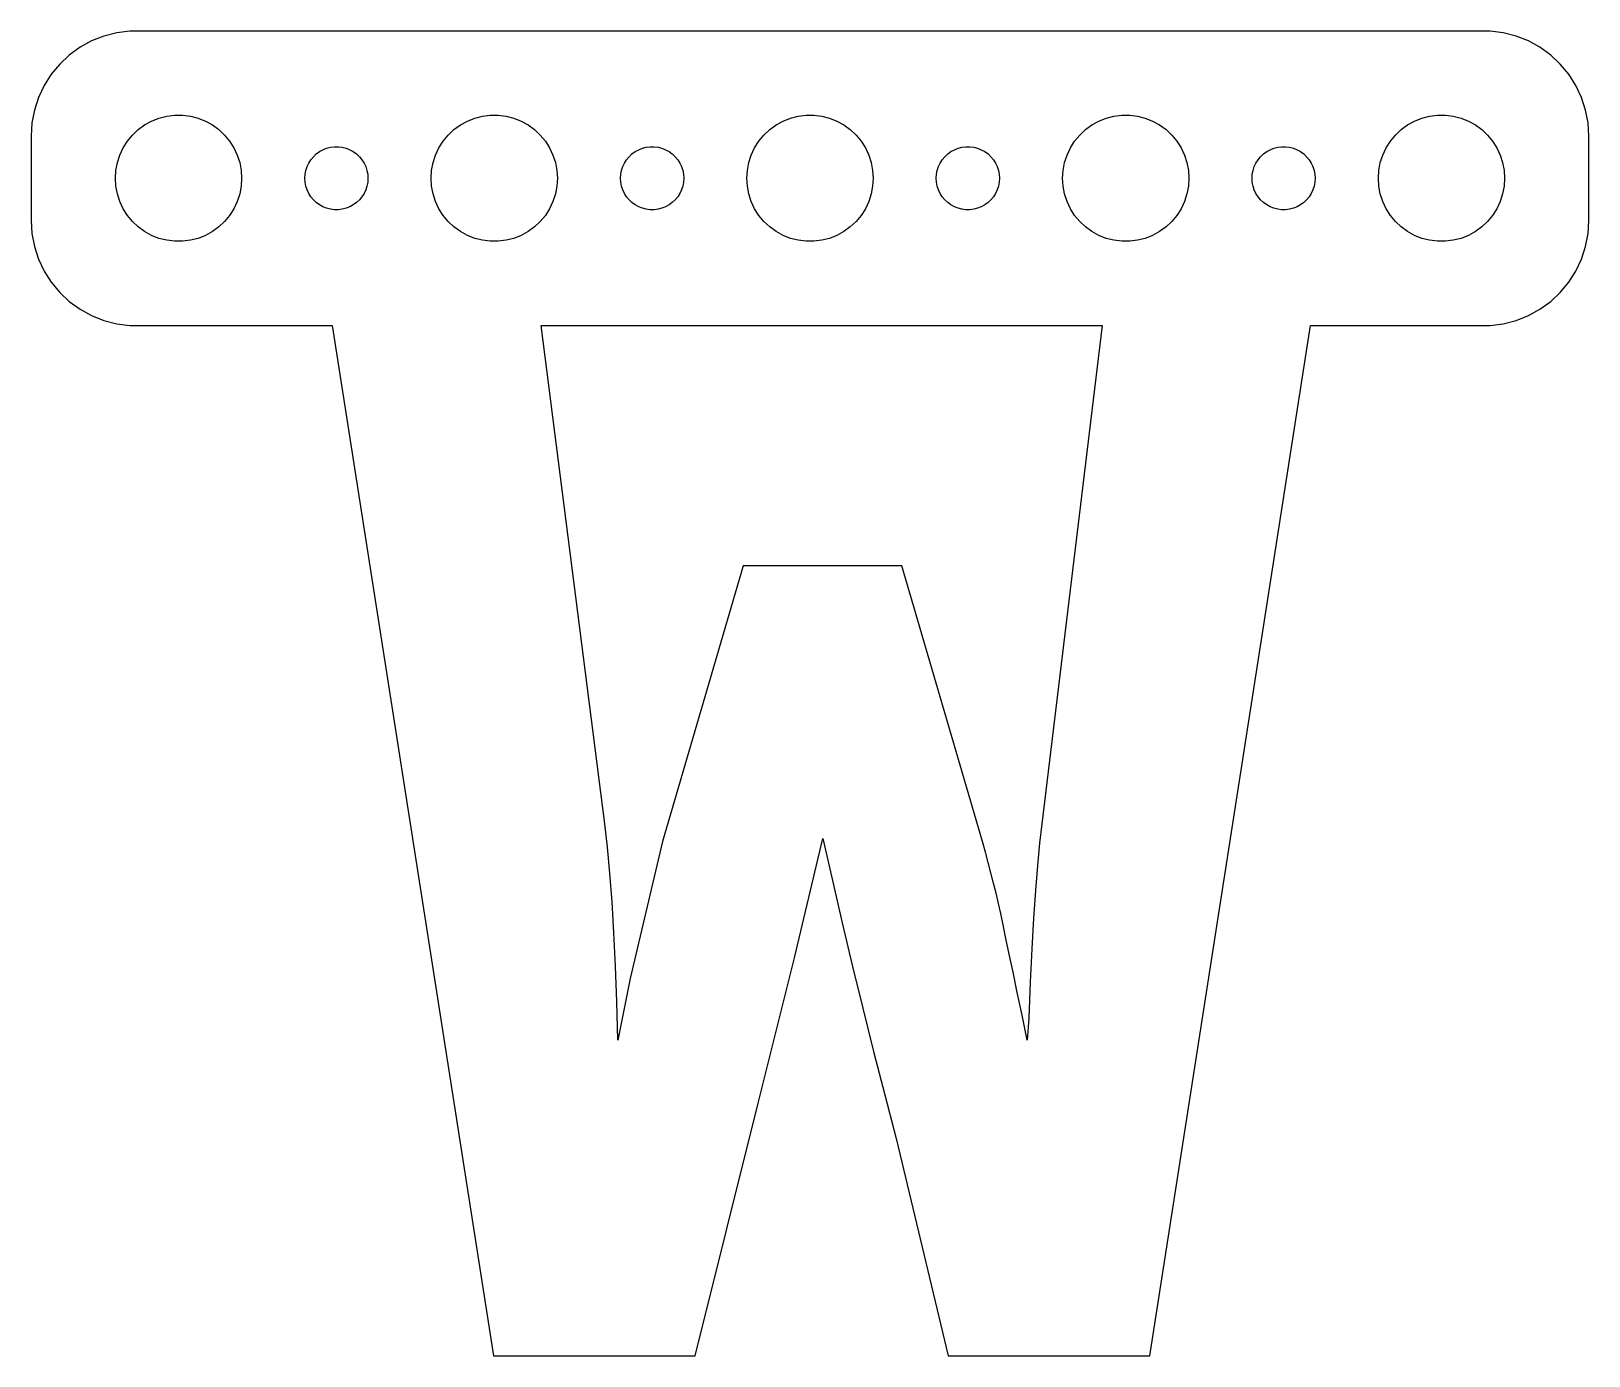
# Model space of a CAD drawing. Header units: metres. Extents: x -37 to 37, y -55.9 to 7.
import ezdxf

# ---------------------------------------------------------------- set-up
doc = ezdxf.new("R2010")
doc.units = ezdxf.units.M

msp = doc.modelspace()

# ---------------------------------------------------------------- linework, layer by layer
for p, q in [((-33.5451, 6.75528), (-34.1289, 6.52412)), ((-32.9369, 6.91142), (-33.5451, 6.75528)), ((-32.3139, 6.99013), (-32.9369, 6.91142)), ((32.3139, 6.99013), (-32.3139, 6.99013)), ((32.9369, 6.91142), (32.3139, 6.99013)), ((33.5451, 6.75528), (32.9369, 6.91142)), ((34.1289, 6.52412), (33.5451, 6.75528)), ((-34.6791, 6.22163), (-35.1871, 5.85255)), ((-34.1289, 6.52412), (-34.6791, 6.22163)), ((34.6791, 6.22163), (34.1289, 6.52412)), ((35.1871, 5.85255), (34.6791, 6.22163)), ((-35.6448, 5.42273), (-36.0451, 4.93892)), ((-35.1871, 5.85255), (-35.6448, 5.42273)), ((35.6448, 5.42273), (35.1871, 5.85255)), ((36.0451, 4.93892), (35.6448, 5.42273)), ((-36.0451, 4.93892), (-36.3815, 4.40877)), ((36.3815, 4.40877), (36.0451, 4.93892)), ((-36.6489, 3.84062), (-36.8429, 3.24344)), ((-36.3815, 4.40877), (-36.6489, 3.84062)), ((36.6489, 3.84062), (36.3815, 4.40877)), ((36.8429, 3.24344), (36.6489, 3.84062)), ((-36.8429, 3.24344), (-36.9606, 2.62666)), ((-30.5621, 2.94685), (-30.1884, 2.99408)), ((-30.1884, 2.99408), (-29.8116, 2.99408)), ((-29.8116, 2.99408), (-29.4379, 2.94685)), ((-15.5621, 2.94685), (-15.1884, 2.99408)), ((-15.1884, 2.99408), (-14.8116, 2.99408)), ((-14.8116, 2.99408), (-14.4379, 2.94685)), ((-0.562134, 2.94685), (-0.18837, 2.99408)), ((-0.18837, 2.99408), (0.18837, 2.99408)), ((0.18837, 2.99408), (0.562134, 2.94685)), ((14.4379, 2.94685), (14.8116, 2.99408)), ((14.8116, 2.99408), (15.1884, 2.99408)), ((15.1884, 2.99408), (15.5621, 2.94685)), ((29.4379, 2.94685), (29.8116, 2.99408)), ((29.8116, 2.99408), (30.1884, 2.99408)), ((30.1884, 2.99408), (30.5621, 2.94685)), ((36.9606, 2.62666), (36.8429, 3.24344)), ((-36.9606, 2.62666), (-37, 2)), ((-32.1869, 2.05363), (-31.9123, 2.31154)), ((-31.9123, 2.31154), (-31.6075, 2.53297)), ((-31.6075, 2.53297), (-31.2773, 2.71448)), ((-31.2773, 2.71448), (-30.927, 2.85316)), ((-30.927, 2.85316), (-30.5621, 2.94685)), ((-29.4379, 2.94685), (-29.0729, 2.85316)), ((-29.0729, 2.85316), (-28.7227, 2.71448)), ((-28.7227, 2.71448), (-28.3925, 2.53297)), ((-28.3925, 2.53297), (-28.0877, 2.31154)), ((-28.0877, 2.31154), (-27.8131, 2.05363)), ((-17.1869, 2.05363), (-16.9123, 2.31154)), ((-16.9123, 2.31154), (-16.6075, 2.53297)), ((-16.6075, 2.53297), (-16.2773, 2.71448)), ((-16.2773, 2.71448), (-15.927, 2.85316)), ((-15.927, 2.85316), (-15.5621, 2.94685)), ((-14.4379, 2.94685), (-14.0729, 2.85316)), ((-14.0729, 2.85316), (-13.7227, 2.71448)), ((-13.7227, 2.71448), (-13.3925, 2.53297)), ((-13.3925, 2.53297), (-13.0877, 2.31154)), ((-13.0877, 2.31154), (-12.8131, 2.05363)), ((-2.1869, 2.05363), (-1.91226, 2.31154)), ((-1.91226, 2.31154), (-1.60747, 2.53297)), ((-1.60747, 2.53297), (-1.27733, 2.71448)), ((-1.27733, 2.71448), (-0.927048, 2.85316)), ((-0.927048, 2.85316), (-0.562134, 2.94685)), ((0.562134, 2.94685), (0.927048, 2.85316)), ((0.927048, 2.85316), (1.27733, 2.71448)), ((1.27733, 2.71448), (1.60747, 2.53297)), ((1.60747, 2.53297), (1.91226, 2.31154)), ((1.91226, 2.31154), (2.1869, 2.05363)), ((12.8131, 2.05363), (13.0877, 2.31154)), ((13.0877, 2.31154), (13.3925, 2.53297)), ((13.3925, 2.53297), (13.7227, 2.71448)), ((13.7227, 2.71448), (14.0729, 2.85316)), ((14.0729, 2.85316), (14.4379, 2.94685)), ((15.5621, 2.94685), (15.927, 2.85316)), ((15.927, 2.85316), (16.2773, 2.71448)), ((16.2773, 2.71448), (16.6075, 2.53297)), ((16.6075, 2.53297), (16.9123, 2.31154)), ((16.9123, 2.31154), (17.1869, 2.05363)), ((27.8131, 2.05363), (28.0877, 2.31154)), ((28.0877, 2.31154), (28.3925, 2.53297)), ((28.3925, 2.53297), (28.7227, 2.71448)), ((28.7227, 2.71448), (29.0729, 2.85316)), ((29.0729, 2.85316), (29.4379, 2.94685)), ((30.5621, 2.94685), (30.927, 2.85316)), ((30.927, 2.85316), (31.2773, 2.71448)), ((31.2773, 2.71448), (31.6075, 2.53297)), ((31.6075, 2.53297), (31.9123, 2.31154)), ((31.9123, 2.31154), (32.1869, 2.05363)), ((37, 2), (36.9606, 2.62666)), ((-37, 2), (-37, -2)), ((-32.6289, 1.44525), (-32.427, 1.76335)), ((-32.427, 1.76335), (-32.1869, 2.05363)), ((-27.8131, 2.05363), (-27.5729, 1.76335)), ((-27.5729, 1.76335), (-27.3711, 1.44525)), ((-22.7811, 1.47342), (-22.5942, 1.49704)), ((-22.5942, 1.49704), (-22.4058, 1.49704)), ((-22.4058, 1.49704), (-22.2189, 1.47342)), ((-17.6289, 1.44525), (-17.427, 1.76335)), ((-17.427, 1.76335), (-17.1869, 2.05363)), ((-12.8131, 2.05363), (-12.5729, 1.76335)), ((-12.5729, 1.76335), (-12.3711, 1.44525)), ((-7.78107, 1.47342), (-7.59418, 1.49704)), ((-7.59418, 1.49704), (-7.40581, 1.49704)), ((-7.40581, 1.49704), (-7.21892, 1.47342)), ((-2.62891, 1.44525), (-2.42705, 1.76335)), ((-2.42705, 1.76335), (-2.1869, 2.05363)), ((2.1869, 2.05363), (2.42705, 1.76335)), ((2.42705, 1.76335), (2.62891, 1.44525)), ((7.21892, 1.47342), (7.40581, 1.49704)), ((7.40581, 1.49704), (7.59418, 1.49704)), ((7.59418, 1.49704), (7.78107, 1.47342)), ((12.3711, 1.44525), (12.5729, 1.76335)), ((12.5729, 1.76335), (12.8131, 2.05363)), ((17.1869, 2.05363), (17.427, 1.76335)), ((17.427, 1.76335), (17.6289, 1.44525)), ((22.2189, 1.47342), (22.4058, 1.49704)), ((22.4058, 1.49704), (22.5942, 1.49704)), ((22.5942, 1.49704), (22.7811, 1.47342)), ((27.3711, 1.44525), (27.5729, 1.76335)), ((27.5729, 1.76335), (27.8131, 2.05363)), ((32.1869, 2.05363), (32.427, 1.76335)), ((32.427, 1.76335), (32.6289, 1.44525)), ((37, -2), (37, 2)), ((-32.9763, 0.375992), (-32.9057, 0.746063)), ((-32.9057, 0.746063), (-32.7893, 1.10437)), ((-32.7893, 1.10437), (-32.6289, 1.44525)), ((-27.3711, 1.44525), (-27.2107, 1.10437)), ((-27.2107, 1.10437), (-27.0942, 0.746063)), ((-27.0942, 0.746063), (-27.0237, 0.375992)), ((-23.8145, 0.722626), (-23.7135, 0.881668)), ((-23.7135, 0.881668), (-23.5934, 1.02681)), ((-23.5934, 1.02681), (-23.4561, 1.15576)), ((-23.4561, 1.15576), (-23.3037, 1.26648)), ((-23.3037, 1.26648), (-23.1387, 1.35724)), ((-23.1387, 1.35724), (-22.9635, 1.42657)), ((-22.9635, 1.42657), (-22.7811, 1.47342)), ((-22.2189, 1.47342), (-22.0365, 1.42657)), ((-22.0365, 1.42657), (-21.8613, 1.35724)), ((-21.8613, 1.35724), (-21.6963, 1.26648)), ((-21.6963, 1.26648), (-21.5439, 1.15576)), ((-21.5439, 1.15576), (-21.4065, 1.02681)), ((-21.4065, 1.02681), (-21.2865, 0.881668)), ((-21.2865, 0.881668), (-21.1855, 0.722626)), ((-17.9763, 0.375992), (-17.9057, 0.746063)), ((-17.9057, 0.746063), (-17.7893, 1.10437)), ((-17.7893, 1.10437), (-17.6289, 1.44525)), ((-12.3711, 1.44525), (-12.2107, 1.10437)), ((-12.2107, 1.10437), (-12.0942, 0.746063)), ((-12.0942, 0.746063), (-12.0237, 0.375992)), ((-8.81445, 0.722626), (-8.71352, 0.881668)), ((-8.71352, 0.881668), (-8.59344, 1.02681)), ((-8.59344, 1.02681), (-8.45613, 1.15576)), ((-8.45613, 1.15576), (-8.30373, 1.26648)), ((-8.30373, 1.26648), (-8.13866, 1.35724)), ((-8.13866, 1.35724), (-7.96352, 1.42657)), ((-7.96352, 1.42657), (-7.78107, 1.47342)), ((-7.21892, 1.47342), (-7.03647, 1.42657)), ((-7.03647, 1.42657), (-6.86133, 1.35724)), ((-6.86133, 1.35724), (-6.69626, 1.26648)), ((-6.69626, 1.26648), (-6.54385, 1.15576)), ((-6.54385, 1.15576), (-6.40654, 1.02681)), ((-6.40654, 1.02681), (-6.28647, 0.881668)), ((-6.28647, 0.881668), (-6.18553, 0.722626)), ((-2.97633, 0.375992), (-2.90575, 0.746063)), ((-2.90575, 0.746063), (-2.78932, 1.10437)), ((-2.78932, 1.10437), (-2.62891, 1.44525)), ((2.62891, 1.44525), (2.78932, 1.10437)), ((2.78932, 1.10437), (2.90575, 0.746063)), ((2.90575, 0.746063), (2.97633, 0.375992)), ((6.18553, 0.722626), (6.28647, 0.881668)), ((6.28647, 0.881668), (6.40654, 1.02681)), ((6.40654, 1.02681), (6.54385, 1.15576)), ((6.54385, 1.15576), (6.69626, 1.26648)), ((6.69626, 1.26648), (6.86133, 1.35724)), ((6.86133, 1.35724), (7.03647, 1.42657)), ((7.03647, 1.42657), (7.21892, 1.47342)), ((7.78107, 1.47342), (7.96352, 1.42657)), ((7.96352, 1.42657), (8.13866, 1.35724)), ((8.13866, 1.35724), (8.30373, 1.26648)), ((8.30373, 1.26648), (8.45613, 1.15576)), ((8.45613, 1.15576), (8.59344, 1.02681)), ((8.59344, 1.02681), (8.71352, 0.881668)), ((8.71352, 0.881668), (8.81445, 0.722626)), ((12.0237, 0.375992), (12.0942, 0.746063)), ((12.0942, 0.746063), (12.2107, 1.10437)), ((12.2107, 1.10437), (12.3711, 1.44525)), ((17.6289, 1.44525), (17.7893, 1.10437)), ((17.7893, 1.10437), (17.9057, 0.746063)), ((17.9057, 0.746063), (17.9763, 0.375992)), ((21.1855, 0.722626), (21.2865, 0.881668)), ((21.2865, 0.881668), (21.4065, 1.02681)), ((21.4065, 1.02681), (21.5439, 1.15576)), ((21.5439, 1.15576), (21.6963, 1.26648)), ((21.6963, 1.26648), (21.8613, 1.35724)), ((21.8613, 1.35724), (22.0365, 1.42657)), ((22.0365, 1.42657), (22.2189, 1.47342)), ((22.7811, 1.47342), (22.9635, 1.42657)), ((22.9635, 1.42657), (23.1387, 1.35724)), ((23.1387, 1.35724), (23.3037, 1.26648)), ((23.3037, 1.26648), (23.4561, 1.15576)), ((23.4561, 1.15576), (23.5934, 1.02681)), ((23.5934, 1.02681), (23.7135, 0.881668)), ((23.7135, 0.881668), (23.8145, 0.722626)), ((27.0237, 0.375992), (27.0942, 0.746063)), ((27.0942, 0.746063), (27.2107, 1.10437)), ((27.2107, 1.10437), (27.3711, 1.44525)), ((32.6289, 1.44525), (32.7893, 1.10437)), ((32.7893, 1.10437), (32.9057, 0.746063)), ((32.9057, 0.746063), (32.9763, 0.375992)), ((-33, 0), (-32.9763, 0.375992)), ((-32.9763, -0.375992), (-33, 0)), ((-27.0237, 0.375992), (-27, 0)), ((-27, 0), (-27.0237, -0.375992)), ((-24, 0), (-23.9882, 0.187988)), ((-23.9882, -0.187988), (-24, 0)), ((-23.9882, 0.187988), (-23.9529, 0.373032)), ((-23.9529, 0.373032), (-23.8947, 0.552185)), ((-23.8947, 0.552185), (-23.8145, 0.722626)), ((-21.1855, 0.722626), (-21.1053, 0.552185)), ((-21.1053, 0.552185), (-21.0471, 0.373032)), ((-21.0471, 0.373032), (-21.0118, 0.187988)), ((-21.0118, 0.187988), (-21, 0)), ((-21, 0), (-21.0118, -0.187988)), ((-18, 0), (-17.9763, 0.375992)), ((-17.9763, -0.375992), (-18, 0)), ((-12.0237, 0.375992), (-12, 0)), ((-12, 0), (-12.0237, -0.375992)), ((-9, 0), (-8.98816, 0.187988)), ((-8.98816, -0.187988), (-9, 0)), ((-8.98816, 0.187988), (-8.95287, 0.373032)), ((-8.95287, 0.373032), (-8.89465, 0.552185)), ((-8.89465, 0.552185), (-8.81445, 0.722626)), ((-6.18553, 0.722626), (-6.10533, 0.552185)), ((-6.10533, 0.552185), (-6.04712, 0.373032)), ((-6.04712, 0.373032), (-6.01183, 0.187988)), ((-6.01183, 0.187988), (-6, 0)), ((-6, 0), (-6.01183, -0.187988)), ((-3, 0), (-2.97633, 0.375992)), ((-2.97633, -0.375992), (-3, 0)), ((2.97633, 0.375992), (3, 0)), ((3, 0), (2.97633, -0.375992)), ((6, 0), (6.01183, 0.187988)), ((6.01183, -0.187988), (6, 0)), ((6.01183, 0.187988), (6.04712, 0.373032)), ((6.04712, 0.373032), (6.10533, 0.552185)), ((6.10533, 0.552185), (6.18553, 0.722626)), ((8.81445, 0.722626), (8.89465, 0.552185)), ((8.89465, 0.552185), (8.95287, 0.373032)), ((8.95287, 0.373032), (8.98816, 0.187988)), ((8.98816, 0.187988), (9, 0)), ((9, 0), (8.98816, -0.187988)), ((12, 0), (12.0237, 0.375992)), ((12.0237, -0.375992), (12, 0)), ((17.9763, 0.375992), (18, 0)), ((18, 0), (17.9763, -0.375992)), ((21, 0), (21.0118, 0.187988)), ((21.0118, -0.187988), (21, 0)), ((21.0118, 0.187988), (21.0471, 0.373032)), ((21.0471, 0.373032), (21.1053, 0.552185)), ((21.1053, 0.552185), (21.1855, 0.722626)), ((23.8145, 0.722626), (23.8947, 0.552185)), ((23.8947, 0.552185), (23.9529, 0.373032)), ((23.9529, 0.373032), (23.9882, 0.187988)), ((23.9882, 0.187988), (24, 0)), ((24, 0), (23.9882, -0.187988)), ((27, 0), (27.0237, 0.375992)), ((27.0237, -0.375992), (27, 0)), ((32.9763, 0.375992), (33, 0)), ((33, 0), (32.9763, -0.375992)), ((-32.9057, -0.746063), (-32.9763, -0.375992)), ((-27.0237, -0.375992), (-27.0942, -0.746063)), ((-23.9529, -0.373032), (-23.9882, -0.187988)), ((-23.8947, -0.552185), (-23.9529, -0.373032)), ((-23.8145, -0.722626), (-23.8947, -0.552185)), ((-23.7135, -0.881668), (-23.8145, -0.722626)), ((-21.1855, -0.722626), (-21.2865, -0.881668)), ((-21.1053, -0.552185), (-21.1855, -0.722626)), ((-21.0471, -0.373032), (-21.1053, -0.552185)), ((-21.0118, -0.187988), (-21.0471, -0.373032)), ((-17.9057, -0.746063), (-17.9763, -0.375992)), ((-12.0237, -0.375992), (-12.0942, -0.746063)), ((-8.95287, -0.373032), (-8.98816, -0.187988)), ((-8.89465, -0.552185), (-8.95287, -0.373032)), ((-8.81445, -0.722626), (-8.89465, -0.552185)), ((-8.71352, -0.881668), (-8.81445, -0.722626)), ((-6.18553, -0.722626), (-6.28647, -0.881668)), ((-6.10533, -0.552185), (-6.18553, -0.722626)), ((-6.04712, -0.373032), (-6.10533, -0.552185)), ((-6.01183, -0.187988), (-6.04712, -0.373032)), ((-2.90575, -0.746063), (-2.97633, -0.375992)), ((2.97633, -0.375992), (2.90575, -0.746063)), ((6.04712, -0.373032), (6.01183, -0.187988)), ((6.10533, -0.552185), (6.04712, -0.373032)), ((6.18553, -0.722626), (6.10533, -0.552185)), ((6.28647, -0.881668), (6.18553, -0.722626)), ((8.81445, -0.722626), (8.71352, -0.881668)), ((8.89465, -0.552185), (8.81445, -0.722626)), ((8.95287, -0.373032), (8.89465, -0.552185)), ((8.98816, -0.187988), (8.95287, -0.373032)), ((12.0942, -0.746063), (12.0237, -0.375992)), ((17.9763, -0.375992), (17.9057, -0.746063)), ((21.0471, -0.373032), (21.0118, -0.187988)), ((21.1053, -0.552185), (21.0471, -0.373032)), ((21.1855, -0.722626), (21.1053, -0.552185)), ((21.2865, -0.881668), (21.1855, -0.722626)), ((23.8145, -0.722626), (23.7135, -0.881668)), ((23.8947, -0.552185), (23.8145, -0.722626)), ((23.9529, -0.373032), (23.8947, -0.552185)), ((23.9882, -0.187988), (23.9529, -0.373032)), ((27.0942, -0.746063), (27.0237, -0.375992)), ((32.9763, -0.375992), (32.9057, -0.746063)), ((-32.7893, -1.10437), (-32.9057, -0.746063)), ((-32.6289, -1.44525), (-32.7893, -1.10437)), ((-32.427, -1.76335), (-32.6289, -1.44525)), ((-27.3711, -1.44525), (-27.5729, -1.76335)), ((-27.2107, -1.10437), (-27.3711, -1.44525)), ((-27.0942, -0.746063), (-27.2107, -1.10437)), ((-23.5934, -1.02681), (-23.7135, -0.881668)), ((-23.4561, -1.15576), (-23.5934, -1.02681)), ((-23.3037, -1.26648), (-23.4561, -1.15576)), ((-23.1387, -1.35724), (-23.3037, -1.26648)), ((-22.9635, -1.42657), (-23.1387, -1.35724)), ((-22.7811, -1.47342), (-22.9635, -1.42657)), ((-22.5942, -1.49704), (-22.7811, -1.47342)), ((-22.2189, -1.47342), (-22.4058, -1.49704)), ((-22.0365, -1.42657), (-22.2189, -1.47342)), ((-21.8613, -1.35724), (-22.0365, -1.42657)), ((-21.6963, -1.26648), (-21.8613, -1.35724)), ((-21.5439, -1.15576), (-21.6963, -1.26648)), ((-21.4065, -1.02681), (-21.5439, -1.15576)), ((-21.2865, -0.881668), (-21.4065, -1.02681)), ((-17.7893, -1.10437), (-17.9057, -0.746063)), ((-17.6289, -1.44525), (-17.7893, -1.10437)), ((-17.427, -1.76335), (-17.6289, -1.44525)), ((-12.3711, -1.44525), (-12.5729, -1.76335)), ((-12.2107, -1.10437), (-12.3711, -1.44525)), ((-12.0942, -0.746063), (-12.2107, -1.10437)), ((-8.59344, -1.02681), (-8.71352, -0.881668)), ((-8.45613, -1.15576), (-8.59344, -1.02681)), ((-8.30373, -1.26648), (-8.45613, -1.15576)), ((-8.13866, -1.35724), (-8.30373, -1.26648)), ((-7.96352, -1.42657), (-8.13866, -1.35724)), ((-7.78107, -1.47342), (-7.96352, -1.42657)), ((-7.59418, -1.49704), (-7.78107, -1.47342)), ((-7.21892, -1.47342), (-7.40581, -1.49704)), ((-7.03647, -1.42657), (-7.21892, -1.47342)), ((-6.86133, -1.35724), (-7.03647, -1.42657)), ((-6.69626, -1.26648), (-6.86133, -1.35724)), ((-6.54385, -1.15576), (-6.69626, -1.26648)), ((-6.40654, -1.02681), (-6.54385, -1.15576)), ((-6.28647, -0.881668), (-6.40654, -1.02681)), ((-2.78932, -1.10437), (-2.90575, -0.746063)), ((-2.62891, -1.44525), (-2.78932, -1.10437)), ((-2.42705, -1.76335), (-2.62891, -1.44525)), ((2.62891, -1.44525), (2.42705, -1.76335)), ((2.78932, -1.10437), (2.62891, -1.44525)), ((2.90575, -0.746063), (2.78932, -1.10437)), ((6.40654, -1.02681), (6.28647, -0.881668)), ((6.54385, -1.15576), (6.40654, -1.02681)), ((6.69626, -1.26648), (6.54385, -1.15576)), ((6.86133, -1.35724), (6.69626, -1.26648)), ((7.03647, -1.42657), (6.86133, -1.35724)), ((7.21892, -1.47342), (7.03647, -1.42657)), ((7.40581, -1.49704), (7.21892, -1.47342)), ((7.78107, -1.47342), (7.59418, -1.49704)), ((7.96352, -1.42657), (7.78107, -1.47342)), ((8.13866, -1.35724), (7.96352, -1.42657)), ((8.30373, -1.26648), (8.13866, -1.35724)), ((8.45613, -1.15576), (8.30373, -1.26648)), ((8.59344, -1.02681), (8.45613, -1.15576)), ((8.71352, -0.881668), (8.59344, -1.02681)), ((12.2107, -1.10437), (12.0942, -0.746063)), ((12.3711, -1.44525), (12.2107, -1.10437)), ((12.5729, -1.76335), (12.3711, -1.44525)), ((17.6289, -1.44525), (17.427, -1.76335)), ((17.7893, -1.10437), (17.6289, -1.44525)), ((17.9057, -0.746063), (17.7893, -1.10437)), ((21.4065, -1.02681), (21.2865, -0.881668)), ((21.5439, -1.15576), (21.4065, -1.02681)), ((21.6963, -1.26648), (21.5439, -1.15576)), ((21.8613, -1.35724), (21.6963, -1.26648)), ((22.0365, -1.42657), (21.8613, -1.35724)), ((22.2189, -1.47342), (22.0365, -1.42657)), ((22.4058, -1.49704), (22.2189, -1.47342)), ((22.7811, -1.47342), (22.5942, -1.49704)), ((22.9635, -1.42657), (22.7811, -1.47342)), ((23.1387, -1.35724), (22.9635, -1.42657)), ((23.3037, -1.26648), (23.1387, -1.35724)), ((23.4561, -1.15576), (23.3037, -1.26648)), ((23.5934, -1.02681), (23.4561, -1.15576)), ((23.7135, -0.881668), (23.5934, -1.02681)), ((27.2107, -1.10437), (27.0942, -0.746063)), ((27.3711, -1.44525), (27.2107, -1.10437)), ((27.5729, -1.76335), (27.3711, -1.44525)), ((32.6289, -1.44525), (32.427, -1.76335)), ((32.7893, -1.10437), (32.6289, -1.44525)), ((32.9057, -0.746063), (32.7893, -1.10437)), ((-37, -2), (-36.9606, -2.62666)), ((-32.1869, -2.05363), (-32.427, -1.76335)), ((-31.9123, -2.31154), (-32.1869, -2.05363)), ((-27.8131, -2.05363), (-28.0877, -2.31154)), ((-27.5729, -1.76335), (-27.8131, -2.05363)), ((-22.4058, -1.49704), (-22.5942, -1.49704)), ((-17.1869, -2.05363), (-17.427, -1.76335)), ((-16.9123, -2.31154), (-17.1869, -2.05363)), ((-12.8131, -2.05363), (-13.0877, -2.31154)), ((-12.5729, -1.76335), (-12.8131, -2.05363)), ((-7.40581, -1.49704), (-7.59418, -1.49704)), ((-2.1869, -2.05363), (-2.42705, -1.76335)), ((-1.91226, -2.31154), (-2.1869, -2.05363)), ((2.1869, -2.05363), (1.91226, -2.31154)), ((2.42705, -1.76335), (2.1869, -2.05363)), ((7.59418, -1.49704), (7.40581, -1.49704)), ((12.8131, -2.05363), (12.5729, -1.76335)), ((13.0877, -2.31154), (12.8131, -2.05363)), ((17.1869, -2.05363), (16.9123, -2.31154)), ((17.427, -1.76335), (17.1869, -2.05363)), ((22.5942, -1.49704), (22.4058, -1.49704)), ((27.8131, -2.05363), (27.5729, -1.76335)), ((28.0877, -2.31154), (27.8131, -2.05363)), ((32.1869, -2.05363), (31.9123, -2.31154)), ((32.427, -1.76335), (32.1869, -2.05363)), ((36.9606, -2.62666), (37, -2)), ((-36.9606, -2.62666), (-36.8429, -3.24344)), ((-31.6075, -2.53297), (-31.9123, -2.31154)), ((-31.2773, -2.71448), (-31.6075, -2.53297)), ((-30.927, -2.85316), (-31.2773, -2.71448)), ((-30.5621, -2.94685), (-30.927, -2.85316)), ((-30.1884, -2.99408), (-30.5621, -2.94685)), ((-29.4379, -2.94685), (-29.8116, -2.99408)), ((-29.0729, -2.85316), (-29.4379, -2.94685)), ((-28.7227, -2.71448), (-29.0729, -2.85316)), ((-28.3925, -2.53297), (-28.7227, -2.71448)), ((-28.0877, -2.31154), (-28.3925, -2.53297)), ((-16.6075, -2.53297), (-16.9123, -2.31154)), ((-16.2773, -2.71448), (-16.6075, -2.53297)), ((-15.927, -2.85316), (-16.2773, -2.71448)), ((-15.5621, -2.94685), (-15.927, -2.85316)), ((-15.1884, -2.99408), (-15.5621, -2.94685)), ((-14.4379, -2.94685), (-14.8116, -2.99408)), ((-14.0729, -2.85316), (-14.4379, -2.94685)), ((-13.7227, -2.71448), (-14.0729, -2.85316)), ((-13.3925, -2.53297), (-13.7227, -2.71448)), ((-13.0877, -2.31154), (-13.3925, -2.53297)), ((-1.60747, -2.53297), (-1.91226, -2.31154)), ((-1.27733, -2.71448), (-1.60747, -2.53297)), ((-0.927048, -2.85316), (-1.27733, -2.71448)), ((-0.562134, -2.94685), (-0.927048, -2.85316)), ((-0.18837, -2.99408), (-0.562134, -2.94685)), ((0.562134, -2.94685), (0.18837, -2.99408)), ((0.927048, -2.85316), (0.562134, -2.94685)), ((1.27733, -2.71448), (0.927048, -2.85316)), ((1.60747, -2.53297), (1.27733, -2.71448)), ((1.91226, -2.31154), (1.60747, -2.53297)), ((13.3925, -2.53297), (13.0877, -2.31154)), ((13.7227, -2.71448), (13.3925, -2.53297)), ((14.0729, -2.85316), (13.7227, -2.71448)), ((14.4379, -2.94685), (14.0729, -2.85316)), ((14.8116, -2.99408), (14.4379, -2.94685)), ((15.5621, -2.94685), (15.1884, -2.99408)), ((15.927, -2.85316), (15.5621, -2.94685)), ((16.2773, -2.71448), (15.927, -2.85316)), ((16.6075, -2.53297), (16.2773, -2.71448)), ((16.9123, -2.31154), (16.6075, -2.53297)), ((28.3925, -2.53297), (28.0877, -2.31154)), ((28.7227, -2.71448), (28.3925, -2.53297)), ((29.0729, -2.85316), (28.7227, -2.71448)), ((29.4379, -2.94685), (29.0729, -2.85316)), ((29.8116, -2.99408), (29.4379, -2.94685)), ((30.5621, -2.94685), (30.1884, -2.99408)), ((30.927, -2.85316), (30.5621, -2.94685)), ((31.2773, -2.71448), (30.927, -2.85316)), ((31.6075, -2.53297), (31.2773, -2.71448)), ((31.9123, -2.31154), (31.6075, -2.53297)), ((36.8429, -3.24344), (36.9606, -2.62666)), ((-36.8429, -3.24344), (-36.6489, -3.84062)), ((-29.8116, -2.99408), (-30.1884, -2.99408)), ((-14.8116, -2.99408), (-15.1884, -2.99408)), ((0.18837, -2.99408), (-0.18837, -2.99408)), ((15.1884, -2.99408), (14.8116, -2.99408)), ((30.1884, -2.99408), (29.8116, -2.99408)), ((36.6489, -3.84062), (36.8429, -3.24344)), ((-36.6489, -3.84062), (-36.3815, -4.40877)), ((-36.3815, -4.40877), (-36.0451, -4.93892)), ((36.0451, -4.93892), (36.3815, -4.40877)), ((36.3815, -4.40877), (36.6489, -3.84062)), ((-36.0451, -4.93892), (-35.6448, -5.42273)), ((35.6448, -5.42273), (36.0451, -4.93892)), ((-35.6448, -5.42273), (-35.1871, -5.85255)), ((-35.1871, -5.85255), (-34.6791, -6.22163)), ((34.6791, -6.22163), (35.1871, -5.85255)), ((35.1871, -5.85255), (35.6448, -5.42273)), ((-34.6791, -6.22163), (-34.1289, -6.52412)), ((-34.1289, -6.52412), (-33.5451, -6.75528)), ((33.5451, -6.75528), (34.1289, -6.52412)), ((34.1289, -6.52412), (34.6791, -6.22163)), ((-33.5451, -6.75528), (-32.9369, -6.91142)), ((-32.9369, -6.91142), (-32.3139, -6.99013)), ((-32.3139, -6.99013), (-22.6983, -6.99013)), ((-22.6983, -6.99013), (-15.0416, -55.9437)), ((-9.74573, -30.6648), (-12.7778, -6.99013)), ((-12.7778, -6.99013), (13.8721, -6.99013)), ((13.8721, -6.99013), (11.0108, -30.6648)), ((16.1516, -55.9437), (23.7725, -6.99013)), ((23.7725, -6.99013), (32.3139, -6.99013)), ((32.3139, -6.99013), (32.9369, -6.91142)), ((32.9369, -6.91142), (33.5451, -6.75528)), ((-3.17476, -18.4115), (-7.00174, -31.5147)), ((4.36234, -18.4115), (-3.17476, -18.4115)), ((8.18932, -31.5147), (4.36234, -18.4115)), ((-9.61948, -31.7834), (-9.74573, -30.6648)), ((11.0108, -30.6648), (10.9035, -31.5916)), ((-9.50586, -33.0187), (-9.61948, -31.7834)), ((-7.00174, -31.5147), (-8.54759, -38.0087)), ((-0.739731, -37.0425), (0.613434, -31.3602)), ((0.613434, -31.3602), (1.063, -33.3551)), ((8.33003, -32.0105), (8.18932, -31.5147)), ((10.9035, -31.5916), (10.8026, -32.6494)), ((8.46524, -32.504), (8.33003, -32.0105)), ((8.59492, -32.9951), (8.46524, -32.504)), ((-9.40488, -34.3708), (-9.50586, -33.0187)), ((8.7191, -33.4839), (8.59492, -32.9951)), ((10.8026, -32.6494), (10.7079, -33.8382)), ((1.063, -33.3551), (1.52837, -35.3643)), ((8.83777, -33.9702), (8.7191, -33.4839)), ((8.95093, -34.4542), (8.83777, -33.9702)), ((10.7079, -33.8382), (10.6196, -35.1579)), ((-9.31653, -35.8396), (-9.40488, -34.3708)), ((9.05856, -34.9358), (8.95093, -34.4542)), ((1.52837, -35.3643), (2.00954, -37.3877)), ((9.17424, -35.4703), (9.05856, -34.9358)), ((9.31117, -36.1128), (9.17424, -35.4703)), ((10.6196, -35.1579), (10.5375, -36.6086)), ((-9.24081, -37.4251), (-9.31653, -35.8396)), ((9.46938, -36.8634), (9.31117, -36.1128)), ((9.64885, -37.7221), (9.46938, -36.8634)), ((10.5375, -36.6086), (10.4618, -38.1902)), ((-9.17772, -39.1274), (-9.24081, -37.4251)), ((-2.44061, -43.8837), (-0.739731, -37.0425)), ((2.00954, -37.3877), (2.50648, -39.4253)), ((9.84958, -38.6888), (9.64885, -37.7221)), ((-8.54759, -38.0087), (-9.12727, -40.9465)), ((10.4618, -38.1902), (10.3924, -39.9028)), ((-9.12727, -40.9465), (-9.17772, -39.1274)), ((10.0716, -39.7636), (9.84958, -38.6888)), ((2.50648, -39.4253), (3.01924, -41.4771)), ((10.3148, -40.9465), (10.0716, -39.7636)), ((10.3924, -39.9028), (10.3148, -40.9465)), ((3.01924, -41.4771), (3.54781, -43.5431)), ((3.54781, -43.5431), (4.09215, -45.6233)), ((-5.45534, -55.9437), (-2.44061, -43.8837)), ((4.09215, -45.6233), (6.56595, -55.9437)), ((-15.0416, -55.9437), (-5.45534, -55.9437)), ((6.56595, -55.9437), (16.1516, -55.9437))]:
    msp.add_line(p, q)

doc.saveas('drawing.dxf')
